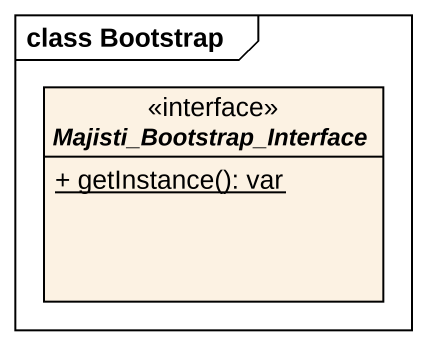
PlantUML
@startuml
mainframe class Bootstrap
hide circle
hide empty members
skinparam classAttributeIconSize 0
interface Majisti_Bootstrap_Interface <<interface>> {
  {static} + getInstance(): var
}
@enduml
